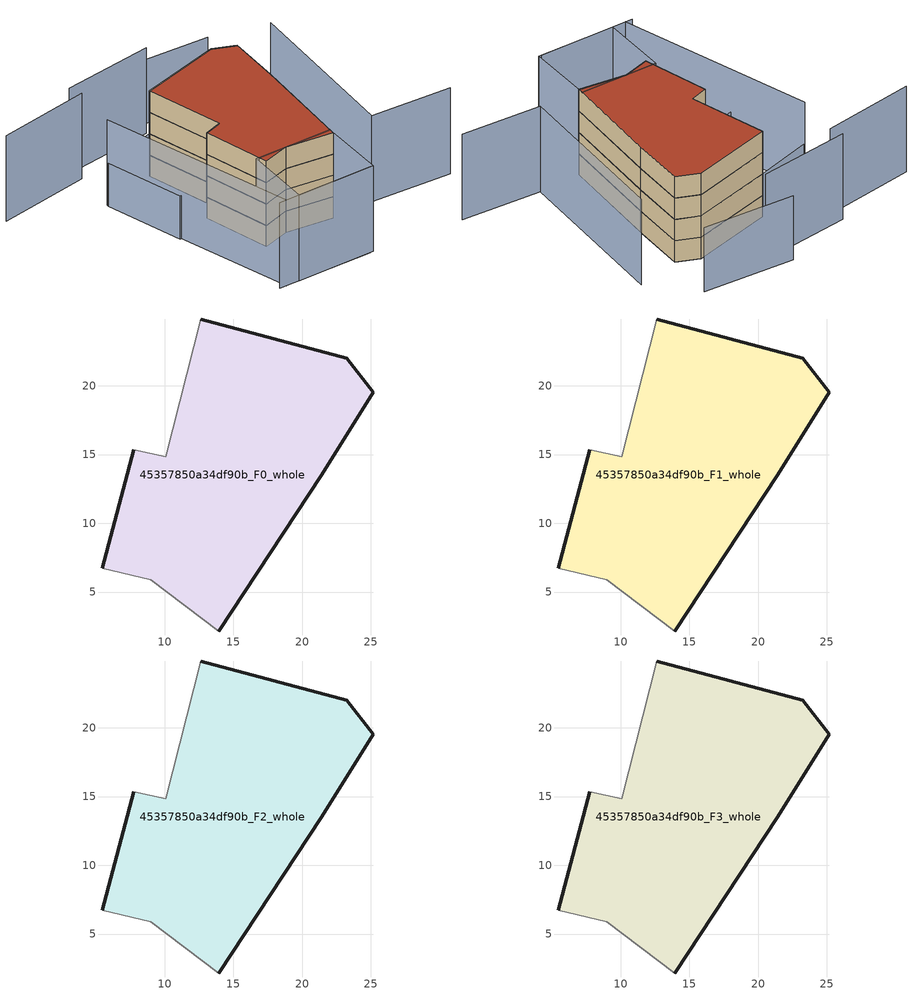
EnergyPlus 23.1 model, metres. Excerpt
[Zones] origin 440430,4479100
45357850a34df90b_F0_whole
 floor ground (EU_floor_Construction): 13.92,2.17 21.42,13.54 25.16,19.52 23.22,21.99 12.61,24.85 10.07,14.84 7.76,15.36 5.47,6.74 8.98,5.89 z0
 wall outside (EU_wall_Construction): 5.47,6.74 7.76,15.36 / 12.61,24.85 23.22,21.99 25.16,19.52 21.42,13.54 13.92,2.17 z0:3
 wall adiabatic (EU_wall_Construction): 7.76,15.36 10.07,14.84 12.61,24.85 / 13.92,2.17 8.98,5.89 5.47,6.74 z0:3
45357850a34df90b_F1_whole
 floor to 45357850a34df90b_F0_whole (EU_floor_Construction): 13.92,2.17 21.42,13.54 25.15,19.52 23.22,21.99 12.61,24.85 10.07,14.84 7.75,15.36 5.47,6.74 8.98,5.89 z3
 wall outside (EU_wall_Construction): 5.47,6.74 7.76,15.36 / 12.61,24.85 23.22,21.99 25.16,19.52 21.42,13.54 13.92,2.17 z3:6
 wall adiabatic (EU_wall_Construction): 7.76,15.36 10.07,14.84 12.61,24.85 / 13.92,2.17 8.98,5.89 5.47,6.74 z3:6
45357850a34df90b_F2_whole
 floor to 45357850a34df90b_F1_whole (EU_floor_Construction): 13.92,2.17 21.42,13.54 25.15,19.52 23.22,21.99 12.61,24.85 10.07,14.84 7.75,15.36 5.47,6.74 8.98,5.89 z6
 wall outside (EU_wall_Construction): 5.47,6.74 7.76,15.36 / 12.61,24.85 23.22,21.99 25.16,19.52 21.42,13.54 13.92,2.17 z6:9
 wall adiabatic (EU_wall_Construction): 7.76,15.36 10.07,14.84 12.61,24.85 / 13.92,2.17 8.98,5.89 5.47,6.74 z6:9
45357850a34df90b_F3_whole
 floor to 45357850a34df90b_F2_whole (EU_floor_Construction): 13.92,2.17 21.42,13.54 25.15,19.52 23.22,21.99 12.61,24.85 10.07,14.84 7.75,15.36 5.47,6.74 8.98,5.89 z9
 wall outside (EU_wall_Construction): 5.47,6.74 7.76,15.36 / 12.61,24.85 23.22,21.99 25.16,19.52 21.42,13.54 13.92,2.17 z9:12
 wall adiabatic (EU_wall_Construction): 7.76,15.36 10.07,14.84 12.61,24.85 / 13.92,2.17 8.98,5.89 5.47,6.74 z9:12
 roof outside (EU_roof_Construction): 23.22,21.99 25.16,19.52 21.42,13.54 13.92,2.17 8.98,5.89 5.47,6.74 7.76,15.36 10.07,14.84 12.61,24.85 z12
shading: 27.67,-6.23 18.81,-0.44 / 18.81,-0.44 30.84,17.97 / -1.37,1.84 9.49,-4.59 / 5.32,26.78 -0.56,1.34 / 8.88,31.7 -2.45,36.03 / 20.31,28.85 9.21,33.4 / 9.81,-4.78 0.96,0.46 / 0.96,0.46 5.43,8 / 5.43,8 14.28,2.77 / 14.28,2.77 9.81,-4.78 z0:12; 5.24,26.65 12.61,24.85 / 12.61,24.85 10.11,14.58 / 10.11,14.58 2.73,16.38 / 2.73,16.38 5.24,26.65 z0:6; 29.06,25.08 18.99,31.67 z0:9
[Building]
EU S2 Campaign: North Axis=0; Terrain=City; Solar Distribution=FullExterior
[Site:Location]
Madrid: Latitude=40.5; Longitude=-3.5; Time Zone=1; Elevation=609
[SizingPeriod:WeatherFileDays]
AnnualSizingPeriod: Begin Month=1; Begin Day of Month=1; End Month=12; End Day of Month=31; Day of Week for Start Day=Monday; Use Weather File Daylight Saving Period=No; Use Weather File Rain and Snow Indicators=No
[MATERIAL]
EU_InternalMass_Material: Roughness=MediumRough; Thickness=0.1; Conductivity=1; Density=1800; Specific Heat=900; Thermal Absorptance=0.9; Solar Absorptance=0.7; Visible Absorptance=0.7
[MATERIAL:NOMASS] Roughness=MediumRough; Thermal Absorptance=0.9; Solar Absorptance=0.7; Visible Absorptance=0.7
Name | Thermal Resistance
EU_wall_NoMass; EU_roof_NoMass | 2.16768
EU_floor_NoMass | 1.14339
[CONSTRUCTION]
EU_wall_Construction: EU_wall_NoMass
EU_roof_Construction: EU_roof_NoMass
EU_floor_Construction: EU_floor_NoMass
EU_InternalMass_Construction: EU_InternalMass_Material
[ZONE] Type=1; Multiplier=1; Ceiling Height=autocalculate; Floor Area=autocalculate; Part of Total Floor Area=Yes
Name | Volume
45357850a34df90b_F0_whole | 709.7
45357850a34df90b_F1_whole; 45357850a34df90b_F2_whole; 45357850a34df90b_F3_whole | 709.701
[INTERNALMASS] Construction=EU_InternalMass_Construction; Surface Area=236.567
Name | Zone or ZoneList
45357850a34df90b_F0_whole_EU_InternalMass | 45357850a34df90b_F0_whole
45357850a34df90b_F1_whole_EU_InternalMass | 45357850a34df90b_F1_whole
45357850a34df90b_F2_whole_EU_InternalMass | 45357850a34df90b_F2_whole
45357850a34df90b_F3_whole_EU_InternalMass | 45357850a34df90b_F3_whole
[OTHEREQUIPMENT] Fuel Type=Electricity; Design Level Calculation Method=Watts/Area; Power per Zone Floor Area=1; Fraction Latent=0; Fraction Radiant=0; Fraction Lost=0; Carbon Dioxide Generation Rate=0; EndUse Subcategory=EU_Step8_InternalGains
Name | Zone or ZoneList or Space or SpaceList | Schedule
EU_Step8_InternalGain_45357850a34df90b_F0_whole_f000 | 45357850a34df90b_F0_whole | EU_Step8_GainSchedule_45357850a34df90b_F0_whole_f000
EU_Step8_InternalGain_45357850a34df90b_F1_whole_f000 | 45357850a34df90b_F1_whole | EU_Step8_GainSchedule_45357850a34df90b_F1_whole_f000
EU_Step8_InternalGain_45357850a34df90b_F2_whole_f000 | 45357850a34df90b_F2_whole | EU_Step8_GainSchedule_45357850a34df90b_F2_whole_f000
EU_Step8_InternalGain_45357850a34df90b_F3_whole_f000 | 45357850a34df90b_F3_whole | EU_Step8_GainSchedule_45357850a34df90b_F3_whole_f000
[ZONEVENTILATION:DESIGNFLOWRATE] Schedule=EU_AlwaysOn; Design Flow Rate Calculation Method=AirChanges/Hour; Air Changes per Hour=0.480546; Ventilation Type=Natural; Fan Pressure Rise=0; Fan Total Efficiency=1; Constant Term Coefficient=1; Temperature Term Coefficient=0; Velocity Term Coefficient=0; Velocity Squared Term Coefficient=0; Minimum Indoor Temperature=-100; Maximum Indoor Temperature=100; Delta Temperature=-100; Minimum Outdoor Temperature=-100; Maximum Outdoor Temperature=100; Maximum Wind Speed=40
Name | Zone or ZoneList or Space or SpaceList
EU_ConstantAir_45357850a34df90b_F0_whole | 45357850a34df90b_F0_whole
EU_ConstantAir_45357850a34df90b_F1_whole | 45357850a34df90b_F1_whole
EU_ConstantAir_45357850a34df90b_F2_whole | 45357850a34df90b_F2_whole
EU_ConstantAir_45357850a34df90b_F3_whole | 45357850a34df90b_F3_whole
[HVACTEMPLATE:THERMOSTAT] Constant Heating Setpoint=20; Constant Cooling Setpoint=50
EU_HeatOnly_45357850a34df90b_F0_whole; EU_HeatOnly_45357850a34df90b_F1_whole; EU_HeatOnly_45357850a34df90b_F2_whole; EU_HeatOnly_45357850a34df90b_F3_whole
[HVACTEMPLATE:ZONE:IDEALLOADSAIRSYSTEM] System Availability Schedule=EU_AlwaysOn; Maximum Heating Supply Air Temperature=50; Minimum Cooling Supply Air Temperature=13; Maximum Heating Supply Air Humidity Ratio=0.0156; Minimum Cooling Supply Air Humidity Ratio=0.0077; Heating Limit=NoLimit; Cooling Limit=NoLimit; Heating Availability Schedule=EU_AlwaysOn; Cooling Availability Schedule=EU_CoolingOff; Dehumidification Control Type=ConstantSensibleHeatRatio; Cooling Sensible Heat Ratio=0.7; Dehumidification Setpoint=60; Humidification Control Type=None; Humidification Setpoint=30; Outdoor Air Method=None; Outdoor Air Flow Rate per Person=0.00944; Outdoor Air Flow Rate per Zone Floor Area=0; Outdoor Air Flow Rate per Zone=0; Demand Controlled Ventilation Type=None; Outdoor Air Economizer Type=NoEconomizer; Heat Recovery Type=None; Sensible Heat Recovery Effectiveness=0.7; Latent Heat Recovery Effectiveness=0.65
Name | Template Thermostat
45357850a34df90b_F0_whole | EU_HeatOnly_45357850a34df90b_F0_whole
45357850a34df90b_F1_whole | EU_HeatOnly_45357850a34df90b_F1_whole
45357850a34df90b_F2_whole | EU_HeatOnly_45357850a34df90b_F2_whole
45357850a34df90b_F3_whole | EU_HeatOnly_45357850a34df90b_F3_whole
[SIZING:ZONE] Zone Cooling Design Supply Air Temperature Input Method=SupplyAirTemperature; Zone Cooling Design Supply Air Temperature=13; Zone Heating Design Supply Air Temperature Input Method=SupplyAirTemperature; Zone Heating Design Supply Air Temperature=50; Zone Cooling Design Supply Air Humidity Ratio=0.008; Zone Heating Design Supply Air Humidity Ratio=0.008; Cooling Design Air Flow Method=DesignDay; Cooling Design Air Flow Rate=0; Cooling Minimum Air Flow per Zone Floor Area=0.000762; Cooling Minimum Air Flow=0; Cooling Minimum Air Flow Fraction=0.2; Heating Design Air Flow Method=DesignDay; Heating Design Air Flow Rate=0; Heating Maximum Air Flow per Zone Floor Area=0.002032; Heating Maximum Air Flow=0.141576; Heating Maximum Air Flow Fraction=0.3; Account for Dedicated Outdoor Air System=No; Dedicated Outdoor Air System Control Strategy=NeutralSupplyAir; Dedicated Outdoor Air Low Setpoint Temperature for Design=autosize; Dedicated Outdoor Air High Setpoint Temperature for Design=autosize; Zone Load Sizing Method=Sensible Load Only No Latent Load; Zone Latent Cooling Design Supply Air Humidity Ratio Input Method=HumidityRatioDifference; Zone Cooling Design Supply Air Humidity Ratio Difference=0.005; Zone Latent Heating Design Supply Air Humidity Ratio Input Method=HumidityRatioDifference; Zone Humidification Design Supply Air Humidity Ratio Difference=0.005
45357850a34df90b_F0_whole; 45357850a34df90b_F1_whole; 45357850a34df90b_F2_whole; 45357850a34df90b_F3_whole
[SCHEDULE:CONSTANT]
Name | Hourly Value
EU_AlwaysOn | 1
EU_CoolingOff | 0
[SCHEDULE:FILE] Column Number=1; Rows to Skip at Top=0; Number of Hours of Data=8760; Column Separator=Comma; Interpolate to Timestep=No; Minutes per Item=60; Adjust Schedule for Daylight Savings=Yes
Name | File
EU_Step8_GainSchedule_45357850a34df90b_F0_whole_f000 | ../../schedules/45357850a34df90b/45357850a34df90b_F0_whole_f000_gain.csv
EU_Step8_GainSchedule_45357850a34df90b_F1_whole_f000 | ../../schedules/45357850a34df90b/45357850a34df90b_F1_whole_f000_gain.csv
EU_Step8_GainSchedule_45357850a34df90b_F2_whole_f000 | ../../schedules/45357850a34df90b/45357850a34df90b_F2_whole_f000_gain.csv
EU_Step8_GainSchedule_45357850a34df90b_F3_whole_f000 | ../../schedules/45357850a34df90b/45357850a34df90b_F3_whole_f000_gain.csv
